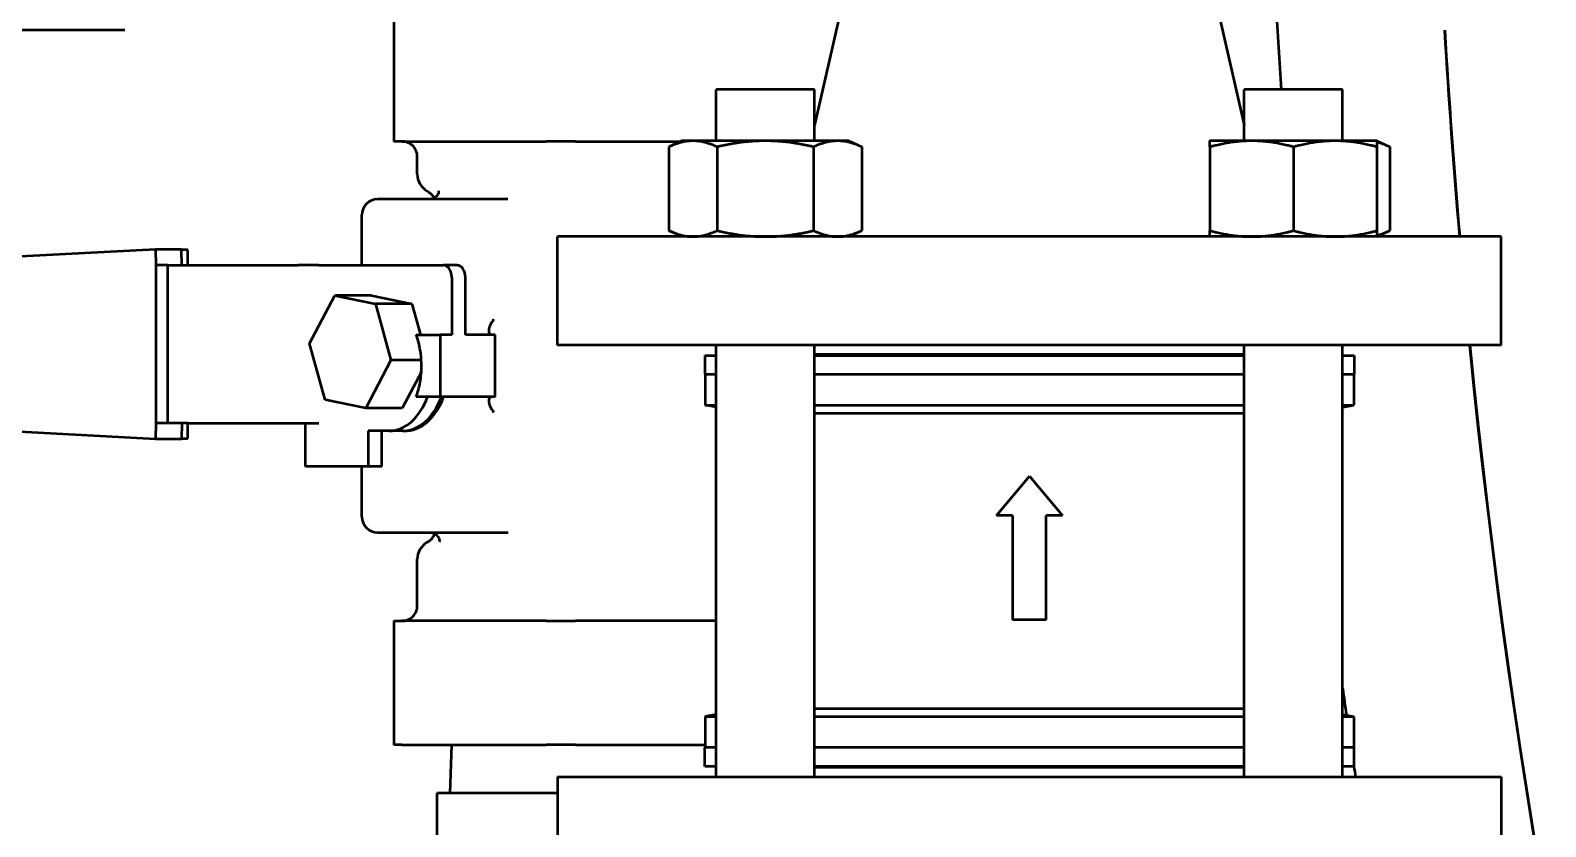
# Model space of a CAD drawing. Header units: inches. Extents: x 11 to 1621, y 11 to 1332.
# Drawn here: x 1187.67 to 1197.3, y 350.31 to 355.38 of the extents above; entities that cross this region are included whole.
import ezdxf

# ---------------------------------------------------------------- set-up
doc = ezdxf.new("R2010")
doc.units = ezdxf.units.IN
doc.header["$LTSCALE"] = 48
doc.header["$MEASUREMENT"] = 0
doc.layers.add('Visible (ANSI)', color=7, linetype='Continuous', lineweight=50)

msp = doc.modelspace()

# ---------------------------------------------------------------- linework, layer by layer
at = {"layer": 'Visible (ANSI)'}
for p, q in [((1192.829479, 355.546624), (1192.652601, 354.77726)), ((1195.209479, 355.546624), (1195.386358, 354.77726)), ((1189.976627, 355.500235), (1189.976627, 354.673463)), ((1188.266699, 355.380235), (1187.576699, 355.380235)), ((1192.652601, 355.002735), (1192.027601, 355.002735)), ((1192.027601, 354.676735), (1192.027601, 355.002735)), ((1192.652601, 354.676735), (1192.652601, 355.002735)), ((1196.011358, 355.002735), (1195.386358, 355.002735)), ((1195.386358, 354.676735), (1195.386358, 355.002735)), ((1196.011358, 354.676735), (1196.011358, 355.002735)), ((1190.02819, 354.673463), (1189.976627, 354.673463)), ((1190.02819, 354.673463), (1190.126938, 354.673463)), ((1190.126938, 354.673463), (1190.48715, 354.673463)), ((1190.48715, 354.673463), (1190.847361, 354.673463)), ((1190.847361, 354.673463), (1190.946109, 354.673463)), ((1191.13378, 354.673463), (1190.946109, 354.673463)), ((1191.13378, 354.673463), (1191.276699, 354.673463)), ((1191.276699, 354.673463), (1191.798031, 354.673463)), ((1191.809101, 354.676735), (1191.726955, 354.63843)), ((1191.798031, 354.673463), (1191.802085, 354.673463)), ((1191.880241, 354.676735), (1191.809101, 354.676735)), ((1192.340101, 354.676735), (1191.880241, 354.676735)), ((1192.79996, 354.676735), (1192.340101, 354.676735)), ((1192.871101, 354.676735), (1192.79996, 354.676735)), ((1192.871101, 354.676735), (1192.953247, 354.63843)), ((1195.433358, 354.676735), (1195.167858, 354.676735)), ((1195.964358, 354.676735), (1195.433358, 354.676735)), ((1196.229858, 354.676735), (1195.964358, 354.676735)), ((1196.229858, 354.676735), (1196.312004, 354.63843)), ((1190.126979, 354.465617), (1190.126979, 354.578461)), ((1191.726955, 354.63843), (1191.726955, 354.10604)), ((1192.033528, 354.63843), (1192.033528, 354.10604)), ((1192.646674, 354.63843), (1192.646674, 354.10604)), ((1192.953247, 354.63843), (1192.953247, 354.10604)), ((1195.167858, 354.63843), (1195.167858, 354.10604)), ((1195.698858, 354.63843), (1195.698858, 354.10604)), ((1196.229858, 354.63843), (1196.229858, 354.10604)), ((1196.312004, 354.63843), (1196.312004, 354.10604)), ((1190.371724, 354.305735), (1189.874106, 354.305735)), ((1190.702909, 354.305735), (1190.371724, 354.305735)), ((1189.774106, 353.886278), (1189.774106, 354.205735)), ((1191.809101, 354.067735), (1191.726955, 354.10604)), ((1192.871101, 354.067735), (1192.953247, 354.10604)), ((1196.229858, 354.067735), (1196.312004, 354.10604)), ((1188.461489, 353.986216), (1185.578831, 353.835438)), ((1188.626668, 353.986216), (1188.461489, 353.986216)), ((1188.461489, 353.986216), (1188.463869, 353.886278)), ((1188.629048, 353.886278), (1188.626668, 353.986216)), ((1188.666943, 353.984682), (1188.626704, 353.984682)), ((1188.666943, 353.886278), (1188.666943, 353.984682)), ((1197.019479, 354.067735), (1191.019479, 354.067735)), ((1191.019479, 353.377735), (1191.019479, 354.067735)), ((1197.019479, 353.377735), (1197.019479, 354.067735)), ((1188.463869, 353.886278), (1188.463869, 352.882341)), ((1188.537674, 353.886278), (1188.463869, 353.886278)), ((1188.537674, 353.886278), (1188.668642, 353.886278)), ((1188.537674, 353.886278), (1188.537674, 352.882341)), ((1188.668642, 353.886278), (1189.36971, 353.886278)), ((1189.500678, 353.886278), (1189.36971, 353.886278)), ((1189.500678, 353.886278), (1190.292746, 353.886278)), ((1190.379918, 353.886278), (1190.292746, 353.886278)), ((1190.345875, 353.807538), (1190.345875, 353.442699)), ((1190.433047, 353.442699), (1190.433047, 353.807538)), ((1189.442167, 353.388), (1189.602333, 353.692909)), ((1189.834792, 353.692909), (1189.602333, 353.692909)), ((1189.602333, 353.692909), (1189.860587, 353.63979)), ((1189.834792, 353.692909), (1190.093046, 353.63979)), ((1190.093046, 353.63979), (1189.860587, 353.63979)), ((1189.860587, 353.63979), (1189.958674, 353.281761)), ((1190.093046, 353.63979), (1190.147042, 353.442699)), ((1190.120037, 353.442699), (1190.273231, 353.442699)), ((1190.345875, 353.442699), (1190.273231, 353.442699)), ((1190.273231, 353.442699), (1190.273231, 353.048999)), ((1190.62192, 353.442699), (1190.433047, 353.442699)), ((1190.62192, 353.048999), (1190.62192, 353.442699)), ((1189.540254, 353.029971), (1189.442167, 353.388)), ((1197.019479, 353.377735), (1191.019479, 353.377735)), ((1191.954479, 353.312735), (1192.027601, 353.312735)), ((1191.954479, 353.312735), (1191.954479, 353.192735)), ((1192.027601, 350.632735), (1192.027601, 353.377735)), ((1192.652601, 350.632735), (1192.652601, 353.377735)), ((1195.386358, 353.317735), (1192.652601, 353.317735)), ((1192.652601, 353.312735), (1195.386358, 353.312735)), ((1195.386358, 350.632735), (1195.386358, 353.377735)), ((1196.011358, 350.632735), (1196.011358, 353.377735)), ((1196.011358, 353.312735), (1196.084479, 353.312735)), ((1196.084479, 353.312735), (1196.084479, 353.192735)), ((1189.958674, 353.281761), (1189.798507, 352.976852)), ((1190.152637, 353.281761), (1189.958674, 353.281761)), ((1190.152538, 353.208287), (1190.030967, 352.976852)), ((1191.954479, 353.192735), (1192.027601, 353.192735)), ((1191.956979, 353.192735), (1191.956979, 352.995426)), ((1192.652601, 353.192735), (1195.386358, 353.192735)), ((1196.011358, 353.192735), (1196.084479, 353.192735)), ((1196.081979, 353.192735), (1196.081979, 352.995426)), ((1189.798507, 352.976852), (1189.540254, 353.029971)), ((1190.273231, 353.048999), (1190.120037, 353.048999)), ((1190.62192, 353.048999), (1190.273231, 353.048999)), ((1185.578831, 352.933182), (1188.461489, 352.782404)), ((1190.030967, 352.976852), (1189.798507, 352.976852)), ((1191.956979, 352.995426), (1192.027601, 352.995426)), ((1192.027601, 352.983144), (1191.956979, 352.995426)), ((1192.652601, 352.995426), (1195.386358, 352.995426)), ((1192.652601, 352.944323), (1195.386358, 352.944323)), ((1196.011358, 352.995426), (1196.081979, 352.995426)), ((1196.011358, 352.983144), (1196.081979, 352.995426)), ((1188.463869, 352.882341), (1188.461489, 352.782404)), ((1188.537674, 352.882341), (1188.463869, 352.882341)), ((1188.668642, 352.882341), (1188.537674, 352.882341)), ((1188.629048, 352.882341), (1188.626668, 352.782404)), ((1188.666943, 352.783938), (1188.666943, 352.882341)), ((1188.668642, 352.882341), (1189.36971, 352.882341)), ((1189.36971, 352.882341), (1189.500678, 352.882341)), ((1189.416119, 352.60542), (1189.416119, 352.882341)), ((1189.814586, 352.832463), (1189.814586, 352.60542)), ((1189.947408, 352.832463), (1189.814586, 352.832463)), ((1189.901758, 352.60542), (1189.901758, 352.832463)), ((1190.03458, 352.832463), (1189.947408, 352.832463)), ((1188.461489, 352.782404), (1188.626668, 352.782404)), ((1188.626704, 352.783938), (1188.666943, 352.783938)), ((1189.814586, 352.60542), (1189.416119, 352.60542)), ((1189.774106, 352.285963), (1189.774106, 352.60542)), ((1189.901758, 352.60542), (1189.814586, 352.60542)), ((1193.80971, 352.294173), (1194.019479, 352.544166)), ((1194.019479, 352.544166), (1194.229249, 352.294173)), ((1193.912996, 352.294173), (1193.80971, 352.294173)), ((1193.912996, 352.294173), (1193.912996, 351.62996)), ((1194.125963, 351.62996), (1194.125963, 352.294173)), ((1194.229249, 352.294173), (1194.125963, 352.294173)), ((1189.874106, 352.185963), (1190.371724, 352.185963)), ((1190.371724, 352.185963), (1190.705424, 352.185963)), ((1190.126979, 351.718465), (1190.126979, 352.01521)), ((1189.976627, 351.623463), (1190.02819, 351.623463)), ((1189.976627, 351.623463), (1189.976627, 350.836062)), ((1190.126938, 351.623463), (1190.02819, 351.623463)), ((1190.48715, 351.623463), (1190.126938, 351.623463)), ((1190.847361, 351.623463), (1190.48715, 351.623463)), ((1190.946109, 351.623463), (1190.847361, 351.623463)), ((1190.946109, 351.623463), (1191.13378, 351.623463)), ((1191.276699, 351.623463), (1191.13378, 351.623463)), ((1191.798031, 351.623463), (1191.276699, 351.623463)), ((1192.027601, 351.623463), (1191.798031, 351.623463)), ((1194.125963, 351.62996), (1193.912996, 351.62996)), ((1192.027601, 351.027326), (1191.956979, 351.015044)), ((1191.956979, 351.015044), (1192.027601, 351.015044)), ((1191.956979, 351.015044), (1191.956979, 350.817735)), ((1192.652601, 351.066146), (1195.386358, 351.066146)), ((1192.652601, 351.015044), (1195.386358, 351.015044)), ((1196.011358, 351.027326), (1196.081979, 351.015044)), ((1196.011358, 351.015044), (1196.081979, 351.015044)), ((1196.081979, 351.015044), (1196.081979, 350.817735)), ((1190.02819, 350.836062), (1189.976627, 350.836062)), ((1190.02819, 350.836062), (1190.946109, 350.836062)), ((1190.344032, 350.836062), (1190.3344, 350.527862)), ((1191.13378, 350.836062), (1190.946109, 350.836062)), ((1191.13378, 350.836062), (1191.956979, 350.836062)), ((1192.027601, 350.817735), (1191.954479, 350.817735)), ((1191.954479, 350.697735), (1191.954479, 350.817735)), ((1195.386358, 350.817735), (1192.652601, 350.817735)), ((1196.084479, 350.817735), (1196.011358, 350.817735)), ((1196.084479, 350.697735), (1196.084479, 350.817735)), ((1191.019479, 350.632735), (1197.019479, 350.632735)), ((1191.019479, 350.632735), (1191.019479, 349.882735)), ((1192.027601, 350.697735), (1191.954479, 350.697735)), ((1195.386358, 350.697735), (1192.652601, 350.697735)), ((1192.652601, 350.692735), (1195.386358, 350.692735)), ((1196.084479, 350.697735), (1196.011358, 350.697735)), ((1197.019479, 350.632735), (1197.019479, 349.882735)), ((1191.019479, 350.527862), (1190.251979, 350.527862)), ((1190.251979, 350.527862), (1190.251979, 349.729261))]:
    msp.add_line(p, q, dxfattribs=at)
for centre, radius, start, end in [((1247.196979, 358.380235), 51.6875, 181.3563288, 183.7466404), ((1247.196979, 358.380235), 50.62647, 183.397197, 184.8865316), ((1247.196979, 358.380235), 50.625, 183.3972958, 184.8866738), ((1190.251979, 354.465617), 0.125, 180, 240), ((1189.874106, 354.205735), 0.1, 90, 180), ((1190.126979, 354.249111), 0.125, 30.9908332, 60), ((1247.196979, 358.380235), 50.62647, 185.6707611, 204.5383137), ((1247.196979, 358.380235), 50.625, 185.6709263, 204.4029813), ((1189.874106, 352.285963), 0.1, 180, 270), ((1190.126979, 352.231716), 0.125, 300, 333.9844878), ((1190.251979, 352.01521), 0.125, 120, 180), ((1247.196979, 358.380235), 51.6875, 187.9909101, 188.1832238), ((1247.196979, 358.380235), 51.6875, 188.5477509, 188.6206199)]:
    msp.add_arc(centre, radius, start, end, dxfattribs=at)
for centre, major_axis, ratio, start_param, end_param in [((1190.292746, 353.807538), (0, 0.07874), 0.67473709, 4.71238898, 6.28318531), ((1190.379918, 353.807538), (0, 0.07874), 0.67473709, 4.71238898, 6.28318531), ((1190.681016, 353.542699), (-0.093222, -0.093222), 0.38821318, 5.08269319, 6.65348952), ((1189.947408, 353.245849), (0, -0.413386), 0.67473709, 0, 1.07447896), ((1190.03458, 353.245849), (0, -0.413386), 0.67473709, 0, 1.07447896), ((1190.049109, 353.245849), (0, -0.413386), 0.67473709, 6.25713842, 7.35766427), ((1190.681016, 352.948999), (0.093222, -0.093222), 0.38821318, 2.77128844, 4.34208477)]:
    msp.add_ellipse(centre, major_axis=major_axis, ratio=ratio, start_param=start_param, end_param=end_param, dxfattribs=at)
for points, knots in [([(1190.126979, 354.578461), (1190.126979, 354.582114), (1190.126777, 354.586497), (1190.125089, 354.597459), (1190.12363, 354.60408), (1190.117344, 354.620022), (1190.112422, 354.629487), (1190.097196, 354.647401), (1190.087552, 354.655664), (1190.066295, 354.66713), (1190.055237, 354.67071), (1190.039677, 354.673117), (1190.034682, 354.673463), (1190.029976, 354.673463)], [1.17017878, 1.17017878, 1.17017878, 1.17017878, 1.218031641, 1.218031641, 1.265884502, 1.265884502, 1.313737363, 1.313737363, 1.355086521, 1.355086521, 1.391444744, 1.391444744, 1.409443085, 1.409443085, 1.409443085, 1.409443085]), ([(1190.262111, 354.35841), (1190.262105, 354.35841), (1190.262161, 354.358211), (1190.262508, 354.356415), (1190.263125, 354.352655), (1190.259538, 354.33984), (1190.25559, 354.331281), (1190.240315, 354.316295), (1190.229984, 354.310294), (1190.214635, 354.306282), (1190.209579, 354.305735), (1190.20529, 354.305735)], [4.510575876, 4.510575876, 4.510575876, 4.510575876, 4.563454951, 4.563454951, 4.722836446, 4.722836446, 4.86182391, 4.86182391, 4.98044265, 4.98044265, 5.041599438, 5.041599438, 5.041599438, 5.041599438]), ([(1190.153691, 353.245849), (1190.153691, 353.271903), (1190.152023, 353.297957), (1190.143443, 353.364433), (1190.13397, 353.404066), (1190.120532, 353.441339), (1190.120285, 353.44202), (1190.120037, 353.442699)], [0, 0, 0, 0, 0.191357355, 0.191357355, 0.497529122, 0.497529122, 0.5032328, 0.5032328, 0.5032328, 0.5032328]), ([(1190.120037, 353.048999), (1190.130729, 353.078333), (1190.139072, 353.109604), (1190.15067, 353.175816), (1190.153691, 353.21083), (1190.153691, 353.245849)], [5.877331344, 5.877331344, 5.877331344, 5.877331344, 6.12340001, 6.12340001, 6.380599267, 6.380599267, 6.380599267, 6.380599267]), ([(1190.207806, 352.185963), (1190.21461, 352.185963), (1190.223672, 352.184446), (1190.242056, 352.176239), (1190.250788, 352.169055), (1190.262317, 352.154249), (1190.265186, 352.146909), (1190.268001, 352.134939), (1190.267615, 352.130776), (1190.26694, 352.126771), (1190.266642, 352.126098), (1190.26663, 352.126098)], [-0.763770817, -0.763770817, -0.763770817, -0.763770817, -0.666986097, -0.666986097, -0.557916684, -0.557916684, -0.445214537, -0.445214537, -0.314658546, -0.314658546, -0.21426611, -0.21426611, -0.21426611, -0.21426611]), ([(1190.029976, 351.623463), (1190.040829, 351.623463), (1190.053352, 351.625445), (1190.075881, 351.63423), (1190.085804, 351.640355), (1190.102254, 351.654603), (1190.108584, 351.662656), (1190.118492, 351.678879), (1190.121488, 351.686792), (1190.125403, 351.700405), (1190.126223, 351.706066), (1190.126894, 351.713667), (1190.126979, 351.716207), (1190.126979, 351.718465)], [2.788392067, 2.788392067, 2.788392067, 2.788392067, 2.829898868, 2.829898868, 2.866284818, 2.866284818, 2.904662032, 2.904662032, 2.950211161, 2.950211161, 2.998061633, 2.998061633, 3.027644428, 3.027644428, 3.027644428, 3.027644428])]:
    msp.add_open_spline(points, degree=3, knots=knots, dxfattribs=at)
for points, weights in [([(1191.880241, 354.676735), (1191.809101, 354.676735), (1191.726955, 354.63843)], [1, 1.0379548493, 1]), ([(1192.033528, 354.63843), (1191.951382, 354.676735), (1191.880241, 354.676735)], [1, 1.0379548493, 1]), ([(1192.340101, 354.676735), (1192.19782, 354.676735), (1192.033528, 354.63843)], [1, 1.0379548493, 1]), ([(1192.646674, 354.63843), (1192.482382, 354.676735), (1192.340101, 354.676735)], [1, 1.0379548493, 1]), ([(1192.79996, 354.676735), (1192.72882, 354.676735), (1192.646674, 354.63843)], [1, 1.0379548493, 1]), ([(1192.953247, 354.63843), (1192.871101, 354.676735), (1192.79996, 354.676735)], [1, 1.0379548493, 1]), ([(1195.167858, 354.63843), (1195.167858, 354.676735), (1195.167858, 354.676735)], [1, 1.0379548493, 1]), ([(1195.433358, 354.676735), (1195.310139, 354.676735), (1195.167858, 354.63843)], [1, 1.0379548493, 1]), ([(1195.698858, 354.63843), (1195.556577, 354.676735), (1195.433358, 354.676735)], [1, 1.0379548493, 1]), ([(1195.964358, 354.676735), (1195.841139, 354.676735), (1195.698858, 354.63843)], [1, 1.0379548493, 1]), ([(1196.229858, 354.63843), (1196.087577, 354.676735), (1195.964358, 354.676735)], [1, 1.0379548493, 1]), ([(1196.229858, 354.676735), (1196.229858, 354.676735), (1196.229858, 354.63843)], [1, 1.0379548493, 1]), ([(1196.312004, 354.63843), (1196.268691, 354.658627), (1196.229858, 354.668)], [1, 1.01965956375, 1.01895290532]), ([(1191.726955, 354.10604), (1191.809101, 354.067735), (1191.880241, 354.067735)], [1, 1.0379548493, 1]), ([(1191.880241, 354.067735), (1191.951382, 354.067735), (1192.033528, 354.10604)], [1, 1.0379548493, 1]), ([(1192.033528, 354.10604), (1192.19782, 354.067735), (1192.340101, 354.067735)], [1, 1.0379548493, 1]), ([(1192.340101, 354.067735), (1192.482382, 354.067735), (1192.646674, 354.10604)], [1, 1.0379548493, 1]), ([(1192.646674, 354.10604), (1192.72882, 354.067735), (1192.79996, 354.067735)], [1, 1.0379548493, 1]), ([(1192.79996, 354.067735), (1192.871101, 354.067735), (1192.953247, 354.10604)], [1, 1.0379548493, 1]), ([(1195.167858, 354.10604), (1195.310139, 354.067735), (1195.433358, 354.067735)], [1, 1.0379548493, 1]), ([(1195.167858, 354.067735), (1195.167858, 354.067735), (1195.167858, 354.10604)], [1, 1.0379548493, 1]), ([(1195.433358, 354.067735), (1195.556577, 354.067735), (1195.698858, 354.10604)], [1, 1.0379548493, 1]), ([(1195.698858, 354.10604), (1195.841139, 354.067735), (1195.964358, 354.067735)], [1, 1.0379548493, 1]), ([(1195.964358, 354.067735), (1196.087577, 354.067735), (1196.229858, 354.10604)], [1, 1.0379548493, 1]), ([(1196.229858, 354.10604), (1196.229858, 354.067735), (1196.229858, 354.067735)], [1, 1.0379548493, 1]), ([(1196.229858, 354.07647), (1196.268691, 354.085843), (1196.312004, 354.10604)], [1.01895290532, 1.01965956375, 1])]:
    msp.add_rational_spline(points, weights, degree=2, dxfattribs=at)

doc.saveas('drawing.dxf')
